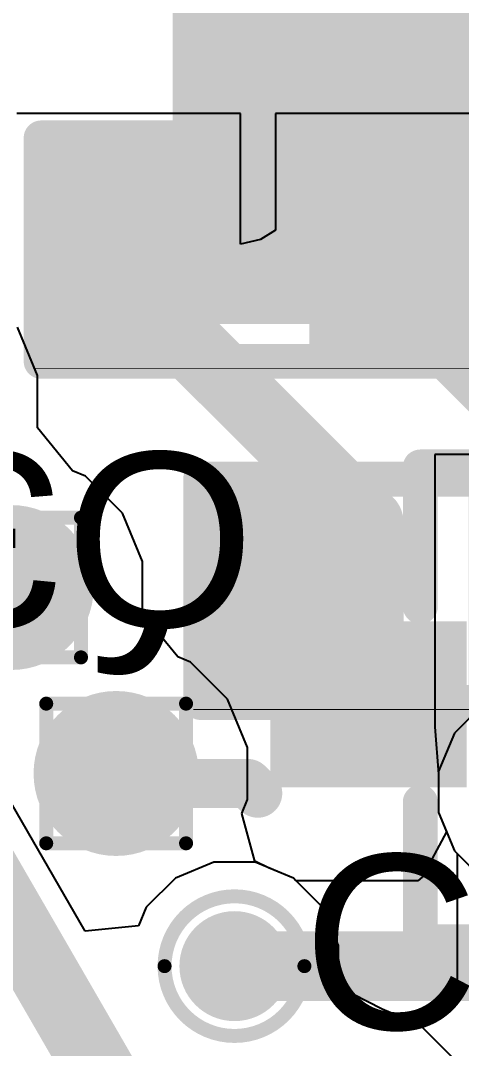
# Model space of a CAD drawing. Header units: inches. Extents: x -13 to 254, y -7 to 63.
# Drawn here: x -6.594 to -4.993, y 24.351 to 28.09 of the extents above; entities that cross this region are included whole.
import ezdxf

# ---------------------------------------------------------------- set-up
doc = ezdxf.new("R2010")
doc.units = ezdxf.units.IN
for name, color, linetype in [('Board Shape', 216, 'Continuous'), ('Bottom Layer', 5, 'Continuous'), ('Bottom Overlay', 54, 'Continuous'), ('Bottom Paste', 16, 'Continuous'), ('Bottom Solder', 6, 'Continuous'), ('Drill Drawing', 1, 'Continuous'), ('GND', 16, 'Continuous'), ('POWER', 76, 'Continuous'), ('Top Layer', 1, 'Continuous'), ('Top Overlay', 2, 'Continuous'), ('Top Paste', 8, 'Continuous'), ('Top Solder', 216, 'Continuous'), ('Via Holes', 16, 'Continuous')]:
    doc.layers.add(name, color=color, linetype=linetype)
doc.styles.add('Arial', font='', dxfattribs={"height": 0.2})
doc.styles.get('Arial').set_extended_font_data('Arial')

# ---------------------------------------------------------------- blocks, each defined once
blk = doc.blocks.new('S______B______0402_B_3')
at = {"layer": 'Bottom Layer'}
for points in [[(-0.2413, 0.3175), (-0.2413, -0.3175), (-0.6985, -0.3175), (-0.6985, 0.3175)], [(0.6985, 0.3175), (0.6985, -0.3175), (0.2413, -0.3175), (0.2413, 0.3175)]]:
    blk.add_hatch(color=5, dxfattribs=at).paths.add_polyline_path(points)
at = {"layer": 'Bottom Paste'}
for points in [[(-0.2413, 0.3175), (-0.2413, -0.3175), (-0.6985, -0.3175), (-0.6985, 0.3175)], [(0.6985, 0.3175), (0.6985, -0.3175), (0.2413, -0.3175), (0.2413, 0.3175)]]:
    blk.add_hatch(color=16, dxfattribs=at).paths.add_polyline_path(points)
at = {"layer": 'Bottom Solder'}
for points in [[(-0.1863, 0.3725), (-0.1863, -0.3725), (-0.7535, -0.3725), (-0.7535, 0.3725)], [(0.7535, 0.3725), (0.7535, -0.3725), (0.1863, -0.3725), (0.1863, 0.3725)]]:
    blk.add_hatch(color=6, dxfattribs=at).paths.add_polyline_path(points)
at = {"layer": 'Bottom Overlay'}
for points in [[(-0.7874, 0.4064, 0.127, 0.127, 0), (-0.7874, -0.4064, 0.127, 0.127, 0)], [(0.7874, 0.4064, 0.127, 0.127, 0), (-0.7874, 0.4064, 0.127, 0.127, 0)], [(0.7874, 0.4064, 0.127, 0.127, 0), (0.7874, -0.4064, 0.127, 0.127, 0)], [(0.8128, 0.4318, 0.00323, 0.00323, 0), (-0.8128, 0.4318, 0.00323, 0.00323, 0)], [(0.7874, -0.4064, 0.127, 0.127, 0), (-0.7874, -0.4064, 0.127, 0.127, 0)]]:
    blk.add_lwpolyline(points, format="xyseb", dxfattribs=at)
for points in [[(-0.8191, 0.4064, 0.0635, 0.0635, 1), (-0.7556, 0.4064, 0.0635, 0.0635, 1)], [(-0.8191, 0.4064, 0.0635, 0.0635, 1), (-0.7556, 0.4064, 0.0635, 0.0635, 1)], [(0.7556, 0.4064, 0.0635, 0.0635, 1), (0.8191, 0.4064, 0.0635, 0.0635, 1)], [(0.7556, 0.4064, 0.0635, 0.0635, 1), (0.8191, 0.4064, 0.0635, 0.0635, 1)], [(-0.8136, 0.4318, 0.00161, 0.00161, 1), (-0.812, 0.4318, 0.00161, 0.00161, 1)], [(0.812, 0.4318, 0.00161, 0.00161, 1), (0.8136, 0.4318, 0.00161, 0.00161, 1)], [(-0.8191, -0.4064, 0.0635, 0.0635, 1), (-0.7556, -0.4064, 0.0635, 0.0635, 1)], [(-0.8191, -0.4064, 0.0635, 0.0635, 1), (-0.7556, -0.4064, 0.0635, 0.0635, 1)], [(0.7556, -0.4064, 0.0635, 0.0635, 1), (0.8191, -0.4064, 0.0635, 0.0635, 1)], [(0.7556, -0.4064, 0.0635, 0.0635, 1), (0.8191, -0.4064, 0.0635, 0.0635, 1)]]:
    blk.add_lwpolyline(points, format="xyseb", close=True, dxfattribs=at)
blk = doc.blocks.new('SMB__10')
at = {"layer": 'Top Overlay'}
for points in [[(3.3456, -1.6507), (4.5858, -1.6507), (4.5858, 1.3465), (3.3456, 1.3465)], [(2.5881, -1.904), (4.5858, -1.904), (4.5858, -1.2827), (2.5881, -1.2827)]]:
    blk.add_hatch(color=2, dxfattribs=at).paths.add_polyline_path(points)
blk = doc.blocks.new('R___0402_14')
at = {"layer": 'Top Layer'}
for points in [[(-0.6985, -0.3175), (-0.6985, 0.3175), (-0.2413, 0.3175), (-0.2413, -0.3175)], [(0.2413, -0.3175), (0.2413, 0.3175), (0.6985, 0.3175), (0.6985, -0.3175)]]:
    blk.add_hatch(color=1, dxfattribs=at).paths.add_polyline_path(points)
at = {"layer": 'Top Paste'}
for points in [[(-0.6985, -0.3175), (-0.6985, 0.3175), (-0.2413, 0.3175), (-0.2413, -0.3175)], [(0.2413, -0.3175), (0.2413, 0.3175), (0.6985, 0.3175), (0.6985, -0.3175)]]:
    blk.add_hatch(color=8, dxfattribs=at).paths.add_polyline_path(points)
at = {"layer": 'Top Solder'}
for points in [[(-0.7535, -0.3725), (-0.7535, 0.3725), (-0.1863, 0.3725), (-0.1863, -0.3725)], [(0.1863, -0.3725), (0.1863, 0.3725), (0.7535, 0.3725), (0.7535, -0.3725)]]:
    blk.add_hatch(color=216, dxfattribs=at).paths.add_polyline_path(points)
at = {"layer": 'Top Overlay'}
for points in [[(-0.7874, -0.4064, 0.127, 0.127, 0), (-0.7874, 0.4064, 0.127, 0.127, 0)], [(-0.7874, 0.4064, 0.127, 0.127, 0), (0.7874, 0.4064, 0.127, 0.127, 0)], [(0.7874, -0.4064, 0.127, 0.127, 0), (0.7874, 0.4064, 0.127, 0.127, 0)], [(-0.7874, -0.4064, 0.127, 0.127, 0), (0.7874, -0.4064, 0.127, 0.127, 0)], [(-0.8128, -0.4318, 0.00323, 0.00323, 0), (0.8128, -0.4318, 0.00323, 0.00323, 0)]]:
    blk.add_lwpolyline(points, format="xyseb", dxfattribs=at)
for points in [[(-0.8191, 0.4064, 0.0635, 0.0635, 1), (-0.7556, 0.4064, 0.0635, 0.0635, 1)], [(-0.8191, 0.4064, 0.0635, 0.0635, 1), (-0.7556, 0.4064, 0.0635, 0.0635, 1)], [(0.7556, 0.4064, 0.0635, 0.0635, 1), (0.8191, 0.4064, 0.0635, 0.0635, 1)], [(0.7556, 0.4064, 0.0635, 0.0635, 1), (0.8191, 0.4064, 0.0635, 0.0635, 1)], [(-0.8191, -0.4064, 0.0635, 0.0635, 1), (-0.7556, -0.4064, 0.0635, 0.0635, 1)], [(-0.8191, -0.4064, 0.0635, 0.0635, 1), (-0.7556, -0.4064, 0.0635, 0.0635, 1)], [(0.7556, -0.4064, 0.0635, 0.0635, 1), (0.8191, -0.4064, 0.0635, 0.0635, 1)], [(0.7556, -0.4064, 0.0635, 0.0635, 1), (0.8191, -0.4064, 0.0635, 0.0635, 1)], [(-0.8136, -0.4318, 0.00161, 0.00161, 1), (-0.812, -0.4318, 0.00161, 0.00161, 1)], [(0.812, -0.4318, 0.00161, 0.00161, 1), (0.8136, -0.4318, 0.00161, 0.00161, 1)]]:
    blk.add_lwpolyline(points, format="xyseb", close=True, dxfattribs=at)
blk = doc.blocks.new('SOT_523_B_16')
at = {"layer": 'Bottom Layer'}
for points in [[(-0.7, 0.9), (-0.3, 0.9), (-0.3, 0.39), (-0.7, 0.39)], [(0.3, 0.9), (0.7, 0.9), (0.7, 0.39), (0.3, 0.39)], [(-0.2, -0.39), (0.2, -0.39), (0.2, -0.9), (-0.2, -0.9)]]:
    blk.add_hatch(color=5, dxfattribs=at).paths.add_polyline_path(points)
at = {"layer": 'Bottom Paste'}
for points in [[(-0.7, 0.9), (-0.3, 0.9), (-0.3, 0.39), (-0.7, 0.39)], [(0.3, 0.9), (0.7, 0.9), (0.7, 0.39), (0.3, 0.39)], [(-0.2, -0.39), (0.2, -0.39), (0.2, -0.9), (-0.2, -0.9)]]:
    blk.add_hatch(color=16, dxfattribs=at).paths.add_polyline_path(points)
at = {"layer": 'Bottom Solder'}
for points in [[(-0.8016, 1.0016), (-0.1984, 1.0016), (-0.1984, 0.2884), (-0.8016, 0.2884)], [(0.1984, 1.0016), (0.8016, 1.0016), (0.8016, 0.2884), (0.1984, 0.2884)], [(-0.3016, -0.2884), (0.3016, -0.2884), (0.3016, -1.0016), (-0.3016, -1.0016)]]:
    blk.add_hatch(color=6, dxfattribs=at).paths.add_polyline_path(points)
at = {"layer": 'Bottom Overlay'}
for points in [[(-0.9652, 0.508, 0.127, 0.127, 0), (-0.9652, 0.762, 0.127, 0.127, 0)], [(-0.8382, 0.635, 0.127, 0.127, 0), (-0.9652, 0.762, 0.127, 0.127, 0)], [(-0.9652, 0.508, 0.127, 0.127, 0), (-0.8382, 0.635, 0.127, 0.127, 0)], [(0.1016, 0.4318, 0.127, 0.127, 0), (-0.1016, 0.4318, 0.127, 0.127, 0)], [(-0.8636, -0.4572, 0.127, 0.127, 0), (-0.8636, 0.2286, 0.127, 0.127, 0)], [(0.8636, -0.4572, 0.127, 0.127, 0), (0.8636, 0.2286, 0.127, 0.127, 0)], [(-0.3556, -0.4572, 0.127, 0.127, 0), (-0.8636, -0.4572, 0.127, 0.127, 0)], [(0.8636, -0.4572, 0.127, 0.127, 0), (0.3556, -0.4572, 0.127, 0.127, 0)]]:
    blk.add_lwpolyline(points, format="xyseb", dxfattribs=at)
for points in [[(-0.997, 0.762, 0.0635, 0.0635, 1), (-0.9335, 0.762, 0.0635, 0.0635, 1)], [(-0.997, 0.762, 0.0635, 0.0635, 1), (-0.9335, 0.762, 0.0635, 0.0635, 1)], [(-0.87, 0.635, 0.0635, 0.0635, 1), (-0.8065, 0.635, 0.0635, 0.0635, 1)], [(-0.87, 0.635, 0.0635, 0.0635, 1), (-0.8065, 0.635, 0.0635, 0.0635, 1)], [(-0.997, 0.508, 0.0635, 0.0635, 1), (-0.9334, 0.508, 0.0635, 0.0635, 1)], [(-0.997, 0.508, 0.0635, 0.0635, 1), (-0.9334, 0.508, 0.0635, 0.0635, 1)], [(-0.1333, 0.4318, 0.0635, 0.0635, 1), (-0.0698, 0.4318, 0.0635, 0.0635, 1)], [(0.0698, 0.4318, 0.0635, 0.0635, 1), (0.1333, 0.4318, 0.0635, 0.0635, 1)], [(-0.8953, 0.2286, 0.0635, 0.0635, 1), (-0.8318, 0.2286, 0.0635, 0.0635, 1)], [(0.8318, 0.2286, 0.0635, 0.0635, 1), (0.8953, 0.2286, 0.0635, 0.0635, 1)], [(-0.8953, -0.4572, 0.0635, 0.0635, 1), (-0.8318, -0.4572, 0.0635, 0.0635, 1)], [(-0.8953, -0.4572, 0.0635, 0.0635, 1), (-0.8318, -0.4572, 0.0635, 0.0635, 1)], [(-0.3873, -0.4572, 0.0635, 0.0635, 1), (-0.3238, -0.4572, 0.0635, 0.0635, 1)], [(0.3238, -0.4572, 0.0635, 0.0635, 1), (0.3873, -0.4572, 0.0635, 0.0635, 1)], [(0.8318, -0.4572, 0.0635, 0.0635, 1), (0.8953, -0.4572, 0.0635, 0.0635, 1)], [(0.8318, -0.4572, 0.0635, 0.0635, 1), (0.8953, -0.4572, 0.0635, 0.0635, 1)]]:
    blk.add_lwpolyline(points, format="xyseb", close=True, dxfattribs=at)

msp = doc.modelspace()

# ---------------------------------------------------------------- hatches: boundary and pattern name
at = {"layer": 'Bottom Layer'}
h = msp.add_hatch(color=5, dxfattribs=at)
edge = h.paths.add_edge_path()
edge.add_arc((-6.6287, 26.0281), 0.3, 0, 360)
h = msp.add_hatch(color=5, dxfattribs=at)
edge = h.paths.add_edge_path()
edge.add_arc((-6.247, 25.3517), 0.3, 0, 360)
h = msp.add_hatch(color=5, dxfattribs=at)
edge = h.paths.add_edge_path()
edge.add_arc((-5.8171, 24.6509), 0.2, 0, 360)
at = {"layer": 'GND'}
h = msp.add_hatch(color=16, dxfattribs=at)
edge = h.paths.add_edge_path()
edge.add_arc((-6.6287, 26.0281), 0.3, 0, 360)
h = msp.add_hatch(color=16, dxfattribs=at)
edge = h.paths.add_edge_path()
edge.add_arc((-6.247, 25.3517), 0.3, 0, 360)
h = msp.add_hatch(color=16, dxfattribs=at)
edge = h.paths.add_edge_path()
edge.add_arc((-5.8171, 24.6509), 0.2, 0, 360)
at = {"layer": 'POWER'}
h = msp.add_hatch(color=76, dxfattribs=at)
edge = h.paths.add_edge_path()
edge.add_arc((-6.6287, 26.0281), 0.3, 0, 360)
h = msp.add_hatch(color=76, dxfattribs=at)
edge = h.paths.add_edge_path()
edge.add_arc((-6.247, 25.3517), 0.3, 0, 360)
h = msp.add_hatch(color=76, dxfattribs=at)
edge = h.paths.add_edge_path()
edge.add_arc((-5.8171, 24.6509), 0.2, 0, 360)
at = {"layer": 'Top Layer'}
h = msp.add_hatch(color=1, dxfattribs=at)
edge = h.paths.add_edge_path()
edge.add_arc((-6.6287, 26.0281), 0.3, 0, 360)
h = msp.add_hatch(color=1, dxfattribs=at)
edge = h.paths.add_edge_path()
edge.add_arc((-6.247, 25.3517), 0.3, 0, 360)
h = msp.add_hatch(color=1, dxfattribs=at)
edge = h.paths.add_edge_path()
edge.add_arc((-5.8171, 24.6509), 0.2, 0, 360)
at = {"layer": 'Via Holes'}
h = msp.add_hatch(color=7, dxfattribs=at)
edge = h.paths.add_edge_path()
edge.add_arc((-6.6287, 26.0281), 0.15, 0, 360)
h = msp.add_hatch(color=7, dxfattribs=at)
edge = h.paths.add_edge_path()
edge.add_arc((-6.247, 25.3517), 0.15, 0, 360)
h = msp.add_hatch(color=7, dxfattribs=at)
edge = h.paths.add_edge_path()
edge.add_arc((-5.8171, 24.6509), 0.1, 0, 360)

# ---------------------------------------------------------------- linework, layer by layer
at = {"layer": 'Board Shape'}
msp.add_lwpolyline([(-12.5, 35, 0.254, 0.254, 0), (-5.4232, 22.7426, 0.254, 0.254, 0)], format="xyseb", dxfattribs=at)
at = {"layer": 'Bottom Layer'}
for p, q in [((-5.7955, 27.7525), (-6.6083, 27.7525)), ((-5.7955, 27.2773), (-5.7955, 27.7525)), ((-4.9098, 27.7525), (-5.6685, 27.7525)), ((-5.6685, 27.7525), (-5.6685, 27.3279)), ((-5.6685, 27.3279), (-5.7227, 27.2936)), ((-5.7227, 27.2936), (-5.7955, 27.2773))]:
    msp.add_line(p, q, dxfattribs=at)
for points in [[(-6.2019, 27.2572, 0.254, 0.254, 0), (-6.1003, 27.1556, 0.254, 0.254, 0)], [(-5.2621, 27.2572, 0.254, 0.254, 0), (-5.1605, 27.1556, 0.254, 0.254, 0)], [(-6.1003, 27.0357, 0.254, 0.254, 0), (-6.1003, 27.1556, 0.254, 0.254, 0)], [(-5.1605, 27.044, 0.254, 0.254, 0), (-5.1605, 27.1556, 0.254, 0.254, 0)], [(-6.1003, 27.0357, 0.254, 0.254, 0), (-5.3298, 26.2652, 0.254, 0.254, 0)], [(-5.1605, 27.044, 0.254, 0.254, 0), (-4.6978, 26.5814, 0.254, 0.254, 0)], [(-5.3298, 25.6032, 0.254, 0.254, 0), (-5.3298, 26.2652, 0.254, 0.254, 0)], [(-5.8171, 24.6509, 0.1778, 0.1778, 0), (-5.7998, 24.6336, 0.1778, 0.1778, 0)], [(-5.7998, 24.6336, 0.1778, 0.1778, 0), (-2.3252, 24.6336, 0.1778, 0.1778, 0)]]:
    msp.add_lwpolyline(points, format="xyseb", dxfattribs=at)
for points in [[(-6.2654, 27.2572, 0.127, 0.127, 1), (-6.1384, 27.2572, 0.127, 0.127, 1)], [(-5.3256, 27.2572, 0.127, 0.127, 1), (-5.1986, 27.2572, 0.127, 0.127, 1)], [(-6.1638, 27.1556, 0.127, 0.127, 1), (-6.0368, 27.1556, 0.127, 0.127, 1)], [(-6.1638, 27.1556, 0.127, 0.127, 1), (-6.0368, 27.1556, 0.127, 0.127, 1)], [(-5.224, 27.1556, 0.127, 0.127, 1), (-5.097, 27.1556, 0.127, 0.127, 1)], [(-5.224, 27.1556, 0.127, 0.127, 1), (-5.097, 27.1556, 0.127, 0.127, 1)], [(-6.1638, 27.0357, 0.127, 0.127, 1), (-6.0368, 27.0357, 0.127, 0.127, 1)], [(-6.1638, 27.0357, 0.127, 0.127, 1), (-6.0368, 27.0357, 0.127, 0.127, 1)], [(-5.224, 27.044, 0.127, 0.127, 1), (-5.097, 27.044, 0.127, 0.127, 1)], [(-5.224, 27.044, 0.127, 0.127, 1), (-5.097, 27.044, 0.127, 0.127, 1)], [(-5.3933, 26.2652, 0.127, 0.127, 1), (-5.2663, 26.2652, 0.127, 0.127, 1)], [(-5.3933, 26.2652, 0.127, 0.127, 1), (-5.2663, 26.2652, 0.127, 0.127, 1)], [(-5.3933, 25.6032, 0.127, 0.127, 1), (-5.2663, 25.6032, 0.127, 0.127, 1)], [(-5.8616, 24.6509, 0.0889, 0.0889, 1), (-5.7727, 24.6509, 0.0889, 0.0889, 1)], [(-5.8443, 24.6336, 0.0889, 0.0889, 1), (-5.7554, 24.6336, 0.0889, 0.0889, 1)], [(-5.8443, 24.6336, 0.0889, 0.0889, 1), (-5.7554, 24.6336, 0.0889, 0.0889, 1)]]:
    msp.add_lwpolyline(points, format="xyseb", close=True, dxfattribs=at)
at = {"layer": 'Drill Drawing'}
for points in [[(-6.8827, 26.2821, 0.0508, 0.0508, 0), (-6.3747, 26.2821, 0.0508, 0.0508, 0)], [(-6.3747, 25.7741, 0.0508, 0.0508, 0), (-6.3747, 26.2821, 0.0508, 0.0508, 0)], [(-6.8827, 25.7741, 0.0508, 0.0508, 0), (-6.3747, 25.7741, 0.0508, 0.0508, 0)], [(-6.501, 25.6057, 0.0508, 0.0508, 0), (-5.993, 25.6057, 0.0508, 0.0508, 0)], [(-6.501, 25.0977, 0.0508, 0.0508, 0), (-6.501, 25.6057, 0.0508, 0.0508, 0)], [(-5.993, 25.0977, 0.0508, 0.0508, 0), (-5.993, 25.6057, 0.0508, 0.0508, 0)], [(-6.501, 25.0977, 0.0508, 0.0508, 0), (-5.993, 25.0977, 0.0508, 0.0508, 0)]]:
    msp.add_lwpolyline(points, format="xyseb", dxfattribs=at)
for points in [[(-6.3874, 26.2821, 0.0254, 0.0254, 1), (-6.362, 26.2821, 0.0254, 0.0254, 1)], [(-6.3874, 26.2821, 0.0254, 0.0254, 1), (-6.362, 26.2821, 0.0254, 0.0254, 1)], [(-6.3874, 25.7741, 0.0254, 0.0254, 1), (-6.362, 25.7741, 0.0254, 0.0254, 1)], [(-6.3874, 25.7741, 0.0254, 0.0254, 1), (-6.362, 25.7741, 0.0254, 0.0254, 1)], [(-6.5137, 25.6057, 0.0254, 0.0254, 1), (-6.4883, 25.6057, 0.0254, 0.0254, 1)], [(-6.5137, 25.6057, 0.0254, 0.0254, 1), (-6.4883, 25.6057, 0.0254, 0.0254, 1)], [(-6.0057, 25.6057, 0.0254, 0.0254, 1), (-5.9803, 25.6057, 0.0254, 0.0254, 1)], [(-6.0057, 25.6057, 0.0254, 0.0254, 1), (-5.9803, 25.6057, 0.0254, 0.0254, 1)], [(-6.5137, 25.0977, 0.0254, 0.0254, 1), (-6.4883, 25.0977, 0.0254, 0.0254, 1)], [(-6.5137, 25.0977, 0.0254, 0.0254, 1), (-6.4883, 25.0977, 0.0254, 0.0254, 1)], [(-6.0057, 25.0977, 0.0254, 0.0254, 1), (-5.9803, 25.0977, 0.0254, 0.0254, 1)], [(-6.0057, 25.0977, 0.0254, 0.0254, 1), (-5.9803, 25.0977, 0.0254, 0.0254, 1)], [(-5.5631, 24.6509, 0.0508, 0.0508, 1), (-6.0711, 24.6509, 0.0508, 0.0508, 1)], [(-6.0838, 24.6509, 0.0254, 0.0254, 1), (-6.0584, 24.6509, 0.0254, 0.0254, 1)], [(-5.5758, 24.6509, 0.0254, 0.0254, 1), (-5.5504, 24.6509, 0.0254, 0.0254, 1)]]:
    msp.add_lwpolyline(points, format="xyseb", close=True, dxfattribs=at)
at = {"layer": 'GND'}
for p, q in [((-6.5327, 26.7995), (-6.6054, 26.9751)), ((-6.5327, 26.6094), (-6.5327, 26.7995)), ((-6.4052, 26.4526), (-6.5327, 26.6094)), ((-6.3581, 26.4331), (-6.4052, 26.4526)), ((-6.2237, 26.2987), (-6.3581, 26.4331)), ((-6.1509, 26.1231), (-6.2237, 26.2987)), ((-6.1509, 25.933), (-6.1509, 26.1231)), ((-6.0234, 25.7762), (-6.1509, 25.933)), ((-5.9763, 25.7567), (-6.0234, 25.7762)), ((-5.8419, 25.6223), (-5.9763, 25.7567)), ((-5.7692, 25.4467), (-5.8419, 25.6223)), ((-4.9118, 25.6047), (-5.0181, 25.4984)), ((-5.0181, 25.4984), (-5.0756, 25.3596)), ((-5.7692, 25.2566), (-5.7692, 25.4467)), ((-5.0756, 25.3596), (-5.0756, 25.2093)), ((-5.7899, 25.2065), (-5.7692, 25.2566)), ((-5.7431, 25.0328), (-5.7899, 25.2065)), ((-5.0756, 25.2093), (-5.0181, 25.0704)), ((-5.0181, 25.0704), (-4.9118, 24.9641)), ((-5.694, 25.0088), (-5.7431, 25.0328)), ((-5.6031, 24.9712), (-5.694, 25.0088)), ((-5.4968, 24.8649), (-5.6031, 24.9712)), ((-5.4393, 24.7261), (-5.4968, 24.8649)), ((-5.4393, 24.5758), (-5.4393, 24.7261)), ((-5.2808, 24.4938), (-5.4393, 24.5758)), ((-5.1423, 24.4365), (-5.2808, 24.4938)), ((-5.0079, 24.302), (-5.1423, 24.4365))]:
    msp.add_line(p, q, dxfattribs=at)
at = {"layer": 'POWER'}
for p, q in [((-6.3592, 24.7781), (-10.6506, 32.211)), ((-4.9118, 25.6047), (-5.0181, 25.4984)), ((-5.0181, 25.4984), (-5.0756, 25.3596)), ((-5.0756, 25.3596), (-5.0756, 25.2093)), ((-5.0756, 25.2093), (-5.0467, 25.1395)), ((-5.0467, 25.1395), (-5.1346, 24.9751)), ((-5.8923, 25.0287), (-6.0311, 24.9712)), ((-5.742, 25.0287), (-5.8923, 25.0287)), ((-5.6031, 24.9712), (-5.742, 25.0287)), ((-6.0311, 24.9712), (-6.1374, 24.8649)), ((-5.5936, 24.9617), (-5.6031, 24.9712)), ((-5.1509, 24.9617), (-5.5936, 24.9617)), ((-5.1346, 24.9751), (-5.1509, 24.9617)), ((-6.1374, 24.8649), (-6.1652, 24.7978)), ((-6.1652, 24.7978), (-6.3592, 24.7781))]:
    msp.add_line(p, q, dxfattribs=at)
msp.add_lwpolyline([(-5.8171, 24.6509, 0.254, 0.254, 0), (-2.2005, 24.6509, 0.254, 0.254, 0)], format="xyseb", dxfattribs=at)
msp.add_lwpolyline([(-5.8806, 24.6509, 0.127, 0.127, 1), (-5.7536, 24.6509, 0.127, 0.127, 1)], format="xyseb", close=True, dxfattribs=at)
at = {"layer": 'Top Layer'}
for p, q in [((-6.3592, 24.7781), (-10.1356, 31.3191)), ((-4.2762, 26.5115), (-5.089, 26.5115)), ((-5.089, 26.5115), (-5.089, 25.5209)), ((-5.089, 25.5209), (-5.089, 25.5209)), ((-5.089, 25.5209), (-5.089, 25.5209)), ((-5.089, 25.5209), (-5.0756, 25.3486)), ((-5.0756, 25.3486), (-5.0756, 25.2093)), ((-5.0756, 25.2093), (-5.0181, 25.0704)), ((-5.0181, 25.0704), (-5.0086, 25.0609)), ((-5.0086, 25.0609), (-5.0086, 24.535)), ((-5.8923, 25.0287), (-6.0311, 24.9712)), ((-5.742, 25.0287), (-5.8923, 25.0287)), ((-5.6031, 24.9712), (-5.742, 25.0287)), ((-6.0311, 24.9712), (-6.1374, 24.8649)), ((-5.4968, 24.8649), (-5.6031, 24.9712)), ((-6.1374, 24.8649), (-6.1652, 24.7978)), ((-5.4393, 24.7261), (-5.4968, 24.8649)), ((-6.1652, 24.7978), (-6.3592, 24.7781)), ((-5.4393, 24.5758), (-5.4393, 24.7261)), ((-5.2808, 24.4938), (-5.4393, 24.5758)), ((-5.0086, 24.535), (-5.1864, 24.4547)), ((-5.1864, 24.4547), (-5.2808, 24.4938))]:
    msp.add_line(p, q, dxfattribs=at)
for points in [[(-6.247, 25.3517, 0.1778, 0.1778, 0), (-6.2109, 25.3156, 0.1778, 0.1778, 0)], [(-6.2109, 25.3156, 0.1778, 0.1778, 0), (-5.7684, 25.3156, 0.1778, 0.1778, 0)], [(-5.7684, 25.3156, 0.1778, 0.1778, 0), (-5.7323, 25.2796, 0.1778, 0.1778, 0)]]:
    msp.add_lwpolyline(points, format="xyseb", dxfattribs=at)
for points in [[(-6.2914, 25.3517, 0.0889, 0.0889, 1), (-6.2025, 25.3517, 0.0889, 0.0889, 1)], [(-6.2554, 25.3156, 0.0889, 0.0889, 1), (-6.1665, 25.3156, 0.0889, 0.0889, 1)], [(-6.2554, 25.3156, 0.0889, 0.0889, 1), (-6.1665, 25.3156, 0.0889, 0.0889, 1)], [(-5.8128, 25.3156, 0.0889, 0.0889, 1), (-5.7239, 25.3156, 0.0889, 0.0889, 1)], [(-5.8128, 25.3156, 0.0889, 0.0889, 1), (-5.7239, 25.3156, 0.0889, 0.0889, 1)], [(-5.7768, 25.2796, 0.0889, 0.0889, 1), (-5.6879, 25.2796, 0.0889, 0.0889, 1)]]:
    msp.add_lwpolyline(points, format="xyseb", close=True, dxfattribs=at)

# ---------------------------------------------------------------- block references
for name, p, rotation in [('SMB__10', (-4.138, 31.5729), 270), ('S______B______0402_B_3', (-5.732, 27.2572), 180), ('SOT_523_B_16', (-4.6847, 25.6032), 270)]:
    msp.add_blockref(name, p, dxfattribs=dict(rotation=rotation))
msp.add_blockref('R___0402_14', (-5.1525, 26.0162))

# ---------------------------------------------------------------- texts
at = {"layer": 'Bottom Overlay', "style": 'Arial', "text_generation_flag": 2}
msp.add_text('Q3', height=0.635, dxfattribs=at).set_placement((-5.7433, 25.8842))
at = {"layer": 'Top Overlay', "style": 'Arial'}
msp.add_text('C6', height=0.635, dxfattribs=at).set_placement((-5.5699, 24.4214))

doc.saveas('drawing.dxf')
